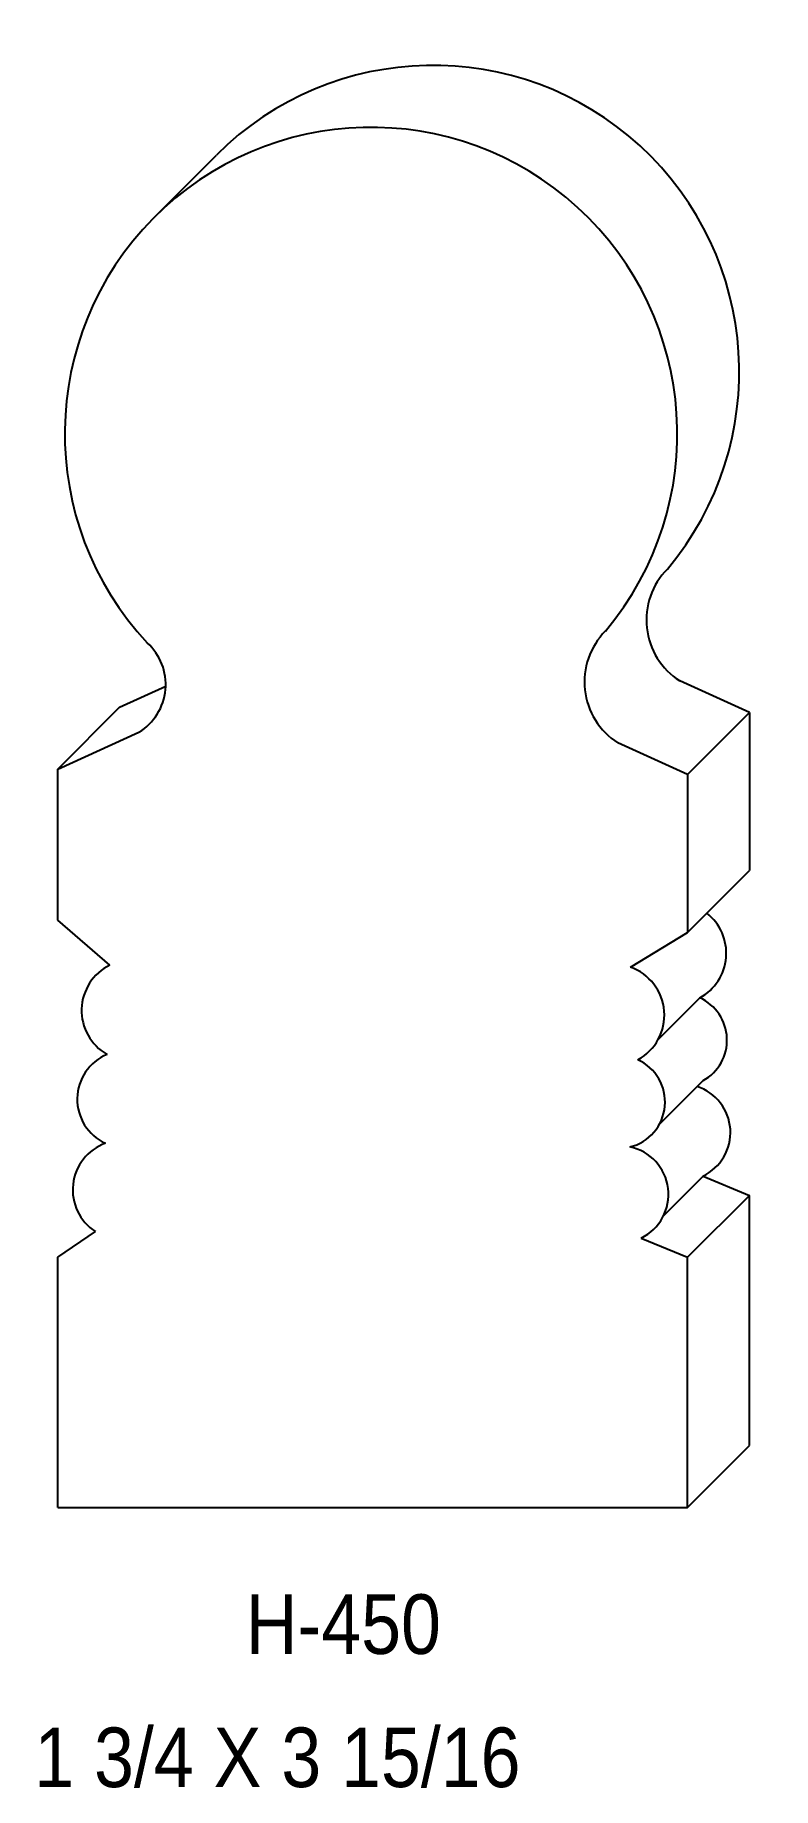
# Model space of a CAD drawing. Extents: x 82.18 to 84.28, y 153.19 to 158.19.
import ezdxf

# ---------------------------------------------------------------- set-up
doc = ezdxf.new("R2010")
doc.units = 0
doc.header["$LTSCALE"] = 5
doc.layers.add('PROFILE', color=7, linetype='CONTINUOUS')
doc.styles.add('TXT', font='TXT', dxfattribs={"height": 3.5})

msp = doc.modelspace()

# ---------------------------------------------------------------- linework, layer by layer
at = {"layer": 'PROFILE', "color": 1, "linetype": 'CONTINUOUS'}
for p, q in [((82.514, 157.6695), (82.6945, 157.85)), ((82.4183, 156.2753), (82.5497, 156.335)), ((84.2154, 156.2602), (84.0165, 156.3503)), ((82.2416, 156.0985), (82.4183, 156.2753)), ((84.0386, 156.0835), (84.2154, 156.2602)), ((84.2154, 156.2602), (84.2154, 155.8093)), ((82.2416, 156.0985), (82.4733, 156.204)), ((84.0386, 156.0835), (83.8398, 156.1736)), ((82.2416, 155.6681), (82.2416, 156.0985)), ((84.0386, 156.0835), (84.0386, 155.6325)), ((84.0386, 155.6325), (84.2154, 155.8093)), ((82.3902, 155.5395), (82.2416, 155.6681)), ((83.8757, 155.5336), (84.0386, 155.6325)), ((83.955, 155.3274), (84.0738, 155.4461)), ((83.9583, 155.0852), (84.0833, 155.2101)), ((83.971, 154.8257), (84.083, 154.9377)), ((84.083, 154.9377), (84.2154, 154.8828)), ((84.0386, 154.7061), (84.2154, 154.8828)), ((84.2154, 154.1695), (84.2154, 154.8828)), ((82.2416, 154.7061), (82.3495, 154.7796)), ((83.9062, 154.761), (84.0386, 154.7061)), ((82.2416, 153.9927), (82.2416, 154.7061)), ((84.0386, 153.9927), (84.0386, 154.7061)), ((84.0386, 153.9927), (84.2154, 154.1695)), ((82.2416, 153.9927), (84.0386, 153.9927))]:
    msp.add_line(p, q, dxfattribs=at)
for centre, major_axis, start_param, end_param in [((83.3125, 157.232), (0, 0.874), -2.270251, 0.785398), ((83.1357, 157.0552), (0, 0.874), -2.270251, -3.960886), ((84.1276, 156.524), (0.2062, 0), 2.360012, -2.139828), ((82.3903, 156.3401), (0, 0.1595), -2.593827, -0.734417), ((83.9509, 156.3473), (0, 0.2062), 0.789216, -3.710624), ((84.0044, 155.5735), (0, 0.1451), -2.642642, -0.66443), ((82.4537, 155.4101), (0.1441, 0), 2.02686, -2.0884), ((83.8276, 155.3968), (0, 0.1451), -2.642642, -0.337633), ((84.0194, 155.3258), (0.1321, 0), -1.066356, 1.146848), ((82.436, 155.157), (0, 0.1387), 0.39705, -3.575168), ((83.8427, 155.149), (0.1321, 0), -1.330084, 1.146848), ((84.0232, 155.0622), (0.1381, 0), -1.123193, 1.251975), ((82.4254, 154.8984), (0, 0.1411), 0.344914, -3.710474), ((83.8465, 154.8855), (0, 0.1381), -2.693989, -0.202149)]:
    msp.add_ellipse(centre, major_axis=major_axis, ratio=1, start_param=start_param, end_param=end_param, dxfattribs=at)

# ---------------------------------------------------------------- texts
at = {"layer": 'PROFILE', "color": 1, "linetype": 'CONTINUOUS', "style": 'TXT', "width": 0.9}
for s, height, p in [('H-450', 0.16996, (82.7779, 153.5747)), ('1 3/4 X 3 15/16', 0.169956, (82.1747, 153.1948))]:
    msp.add_text(s, height=height, dxfattribs=at).set_placement(p)

doc.saveas('drawing.dxf')
